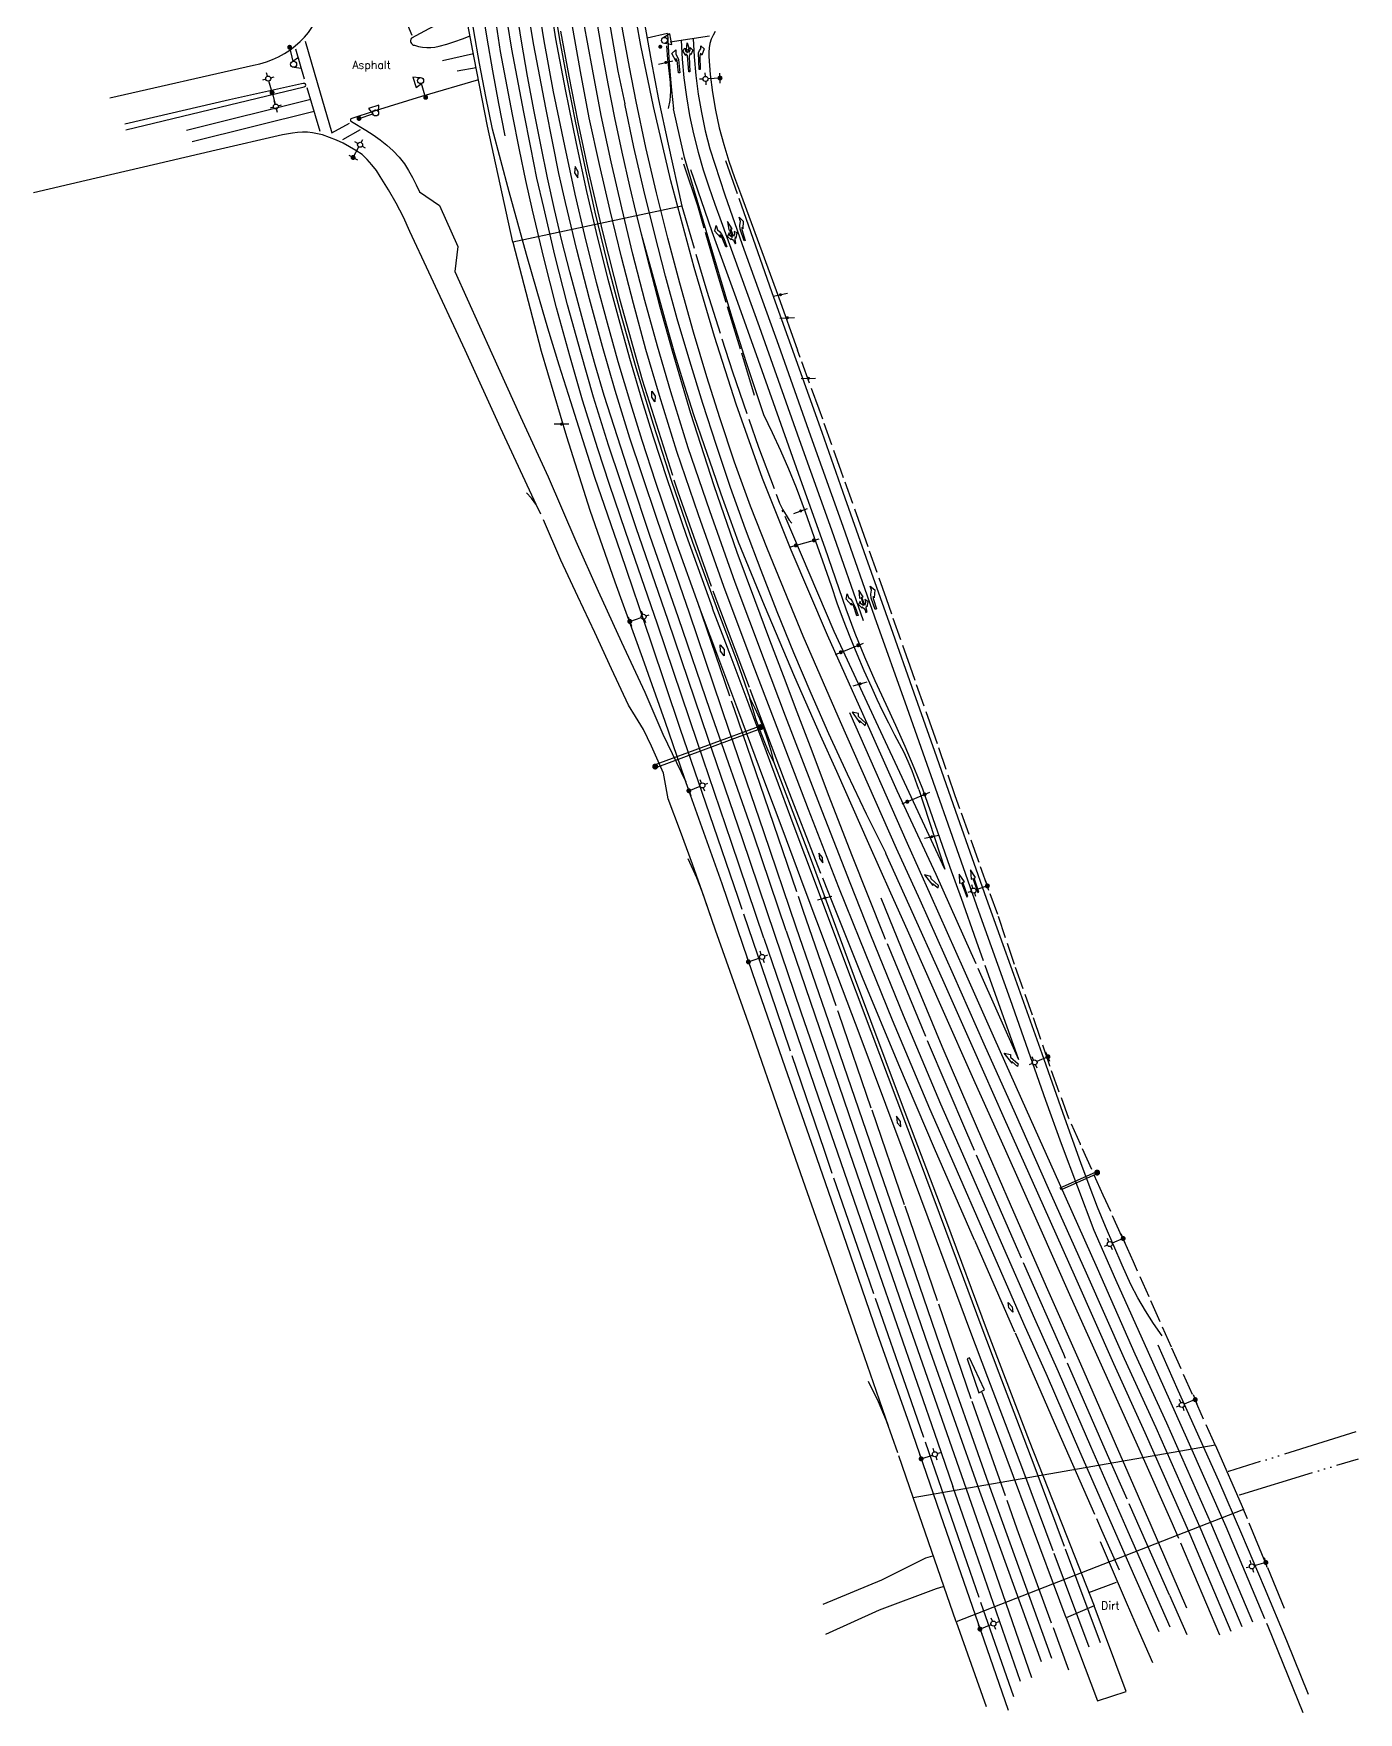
# Model space of a CAD drawing. Extents: x 6041699 to 6043693, y 2130904 to 2137891.
# Drawn here: x 6042369 to 6043693, y 2130904 to 2132582 of the extents above; entities that cross this region are included whole.
import ezdxf
from ezdxf.enums import TextEntityAlignment as Align

# ---------------------------------------------------------------- set-up
doc = ezdxf.new("R2010")
doc.units = 0
doc.header["$LTSCALE"] = 100
doc.header["$MEASUREMENT"] = 0
for name, pattern in [('D5', [1.05, 1, -0.05]), ('D6', [1.3, 1.25, -0.05]), ('GRAIL', [0.5, 0.44, -0.03, -0.03]), ('RET', [0.485, 0.44, -0.03, -0.015]), ('RETFENCE', [0.552, 0.22, -0.03, -0.03, 0.227, -0.03, -0.015]), ('WL', [1, 0.75, -0.0625, 0, -0.0625, 0, -0.0625, 0, -0.0625])]:
    doc.linetypes.add(name, pattern=pattern)
doc.layers.get('0').update_dxf_attribs({"color": 1, "linetype": 'CONTINUOUS'})
for name, color, linetype in [('100', 2, 'CONTINUOUS'), ('105', 2, 'D6'), ('150', 3, 'D5'), ('154', 3, 'CONTINUOUS'), ('160', 4, 'CONTINUOUS'), ('199', 2, 'CONTINUOUS'), ('205', 4, 'CONTINUOUS'), ('210', 4, 'RET'), ('212', 4, 'RETFENCE'), ('215', 4, 'GRAIL'), ('222', 6, 'CONTINUOUS'), ('240', 4, 'CONTINUOUS'), ('245', 4, 'CONTINUOUS'), ('260', 4, 'CONTINUOUS'), ('262', 4, 'CONTINUOUS'), ('264', 4, 'CONTINUOUS'), ('570', 2, 'CONTINUOUS'), ('574', 2, 'CONTINUOUS'), ('584', 2, 'CONTINUOUS'), ('586', 2, 'CONTINUOUS'), ('600', 5, 'WL')]:
    doc.layers.add(name, color=color, linetype=linetype)
doc.styles.get("Standard").update_dxf_attribs({"font": 'SIMPLEX.SHX'})

# ---------------------------------------------------------------- blocks, each defined once
blk = doc.blocks.new('ELT')
at = {"const_width": 0.025}
blk.add_lwpolyline([(-0.0125, 0, 1), (0.0125, 0, 1)], format="xyb", close=True, dxfattribs=at)
for points in [[(0, 0.05), (0, -0.05)], [(0, 0), (0.12, 0)], [(0.145, 0.025), (0.145, 0.06)], [(0.17, 0), (0.205, 0)], [(0.145, -0.025), (0.145, -0.06)]]:
    blk.add_lwpolyline(points)
blk.add_circle((0.145, 0), 0.025)
blk = doc.blocks.new('POLE')
at = {"const_width": 0.03}
blk.add_lwpolyline([(-0.015, 0, 1), (0.015, 0, 1)], format="xyb", close=True, dxfattribs=at)
blk = doc.blocks.new('SIGN2')
blk.add_lwpolyline([(-0.15, 0), (0.15, 0)])
at = {"const_width": 0.02}
for points in [[(-0.10375, 0, 1), (-0.08375, 0, 1)], [(0.08375, 0, 1), (0.10375, 0, 1)]]:
    blk.add_lwpolyline(points, format="xyb", close=True, dxfattribs=at)
blk = doc.blocks.new('SIGN1')
blk.add_line((-0.0758, 0), (0.0704, 0))
at = {"const_width": 0.015}
blk.add_lwpolyline([(-0.008175, 0, 1), (0.006825, 0, 1)], format="xyb", close=True, dxfattribs=at)
blk = doc.blocks.new('TSP')
for points in [[(0.064, 0.054), (0, 0.03)], [(0.064, -0.054), (0.064, 0.054)], [(0, -0.03), (0.064, -0.054)]]:
    blk.add_lwpolyline(points)
blk.add_circle((0, 0), 0.03)
blk = doc.blocks.new('TSIG')
at = {"const_width": 0.025}
blk.add_lwpolyline([(-0.012, 0, 1), (0.012, 0, 1)], format="xyb", close=True, dxfattribs=at)
for points in [[(0, 0), (0.145, 0)], [(0.121, 0.064), (0.145, 0)], [(0.229, 0.064), (0.121, 0.064)], [(0.205, 0), (0.229, 0.064)]]:
    blk.add_lwpolyline(points)
blk.add_circle((0.175, 0), 0.03)
blk = doc.blocks.new('ELTDBL')
for points in [[(-0.205, 0), (-0.17, 0)], [(-0.145, 0.025), (-0.145, 0.06)], [(0, 0), (-0.12, 0)], [(-0.12, 0), (-0.085, 0)], [(0, 0), (0.12, 0)], [(0.085, 0), (0.12, 0)], [(0.145, 0.025), (0.145, 0.06)], [(0.17, 0), (0.205, 0)], [(-0.145, -0.025), (-0.145, -0.06)], [(0.145, -0.025), (0.145, -0.06)]]:
    blk.add_lwpolyline(points)
at = {"const_width": 0.025}
blk.add_lwpolyline([(-0.0125, 0, 1), (0.0125, 0, 1)], format="xyb", close=True, dxfattribs=at)
for centre in [(-0.145, 0), (0.145, 0)]:
    blk.add_circle(centre, 0.025)
blk = doc.blocks.new('POST')
at = {"const_width": 0.02}
blk.add_lwpolyline([(-0.01, 0, 1), (0.01, 0, 1)], format="xyb", close=True, dxfattribs=at)

msp = doc.modelspace()

# ---------------------------------------------------------------- linework, layer by layer
at = {"layer": '100'}
for points, elevation in [([(6042635.2, 2132574.4), (6042639.5, 2132578.8), (6042643.4, 2132583.6), (6042646.9, 2132588.6), (6042650, 2132593.9), (6042652.7, 2132599.5), (6042655, 2132605.2), (6042656.7, 2132611.2), (6042658, 2132617.2)], 14.7), ([(6042801, 2132601.4), (6042791.5, 2132598.4), (6042782.2, 2132595.1), (6042773, 2132591.3), (6042764, 2132587.2), (6042755.2, 2132582.6), (6042746.5, 2132577.7)], 14.9), ([(6042774.1, 2132569.9), (6042782, 2132571.9), (6042789.8, 2132574.3), (6042797.5, 2132577.1), (6042805.1, 2132580.1)], 14.6), ([(6043002.5, 2132582.3), (6042982.1, 2132577.9)], 12.8), ([(6043002.5, 2132582.3), (6043003.5, 2132563.5), (6043004.8, 2132544.6), (6043006.5, 2132525.8), (6043008.6, 2132507.1)], 10.3), ([(6043050.2, 2132584.5), (6043048, 2132580.7), (6043046.3, 2132576.7), (6043044.9, 2132572.5), (6043044.1, 2132568.2), (6043043.8, 2132563.8), (6043043.9, 2132559.4)], 10.4), ([(6042588.5, 2132550.8), (6042595, 2132552.2), (6042601.4, 2132554), (6042607.6, 2132556.3), (6042613.6, 2132559.1), (6042619.4, 2132562.3), (6042625, 2132565.9), (6042630.2, 2132570), (6042635.2, 2132574.4)], 14.9), ([(6042746.5, 2132577.7), (6042745.9, 2132576.7), (6042745.6, 2132575.6), (6042745.6, 2132574.4), (6042745.9, 2132573.3), (6042746.5, 2132572.3), (6042747.4, 2132571.5), (6042748.4, 2132570.9), (6042749.6, 2132570.7)], 15), ([(6042749.6, 2132570.7), (6042753.5, 2132569.5), (6042757.6, 2132568.7), (6042761.8, 2132568.4), (6042765.9, 2132568.4), (6042770, 2132568.9), (6042774.1, 2132569.9)], 14.6), ([(6042445, 2132518), (6042588.5, 2132550.8)], 15.1), ([(6043043.9, 2132559.4), (6043045.3, 2132541.4), (6043047.5, 2132523.5), (6043050.4, 2132505.7), (6043054, 2132488)], 10.9), ([(6042460.9, 2132486.3), (6042639.3, 2132529.3), (6042640.5, 2132529.9), (6042640.8, 2132530.9), (6042640.5, 2132531.9), (6042639.7, 2132532.5), (6042638.3, 2132532.6), (6042636.4, 2132532.2), (6042564.6, 2132516.1), (6042459.8, 2132491.8)], 16), ([(6042813.6, 2132536.1), (6042756.4, 2132519.6), (6042710.1, 2132505.1), (6042685.9, 2132497.3), (6042685.6, 2132496.4), (6042685.7, 2132495.3), (6042686.4, 2132494.5), (6042701, 2132485.8)], 14.8), ([(6042627.5, 2132482.9), (6042617.7, 2132481), (6042551.3, 2132465.8), (6042488.6, 2132451.1), (6042421.1, 2132435.4), (6042368.7, 2132423)], 15.2), ([(6042657.6, 2132481), (6042652.7, 2132482.3), (6042647.7, 2132483.3), (6042642.7, 2132483.8), (6042637.6, 2132483.9), (6042632.5, 2132483.6), (6042627.5, 2132482.9)], 15), ([(6042697.1, 2132461.4), (6042691, 2132465.5), (6042684.6, 2132469.3), (6042678.1, 2132472.7), (6042671.4, 2132475.8), (6042664.6, 2132478.6), (6042657.6, 2132481)], 14.9), ([(6043054, 2132488), (6043058.7, 2132471.4), (6043063.8, 2132454.9), (6043069.4, 2132438.6), (6043075.5, 2132422.4)], 12), ([(6043075.5, 2132422.4), (6043113.4, 2132319.2), (6043132.5, 2132265.9)], 14.1)]:
    msp.add_lwpolyline(points, dxfattribs=dict(at, elevation=elevation))
at = {"layer": '105'}
for points, elevation in [([(6043019.5, 2132458.6), (6043012.3, 2132490.9), (6043008.6, 2132507.1)], 10.6), ([(6042701, 2132485.8), (6042708.3, 2132481.2), (6042715.3, 2132476.3), (6042721.9, 2132470.9), (6042728.2, 2132465.1), (6042734.1, 2132458.9), (6042739.6, 2132452.3)], 14.9), ([(6042715.3, 2132439.5), (6042711.4, 2132445.4), (6042707, 2132451.1), (6042702.3, 2132456.5), (6042697.1, 2132461.4)], 14.9), ([(6042739.6, 2132452.3), (6042743.7, 2132445.4), (6042747.6, 2132438.4), (6042751.2, 2132431.3), (6042754.6, 2132424.1)], 15), ([(6043098.9, 2132201.3), (6043081, 2132254.2), (6043066.8, 2132299.5), (6043041, 2132385.5), (6043019.5, 2132458.6)], 13.3), ([(6042745, 2132384.6), (6042738.5, 2132398.8), (6042731.3, 2132412.7), (6042723.6, 2132426.2), (6042715.3, 2132439.5)], 15.1), ([(6042754.6, 2132424.1), (6042774.6, 2132410.5), (6042792.8, 2132369.4), (6042789.9, 2132344.5), (6042826.7, 2132262.4), (6042855.4, 2132199.2), (6042883.2, 2132139.1), (6042910.9, 2132075), (6042933.3, 2132024.9), (6042956.4, 2131973.8), (6042979.9, 2131924), (6042997.8, 2131881.8), (6043020.8, 2131834.3)], 17.2), ([(6042873.5, 2132106.6), (6042835.6, 2132188.2), (6042800.3, 2132265.8), (6042764, 2132343.9), (6042745, 2132384.6)], 17.7), ([(6043131.4, 2132128.3), (6043123.8, 2132146.8), (6043115.9, 2132165.1), (6043107.6, 2132183.3), (6043098.9, 2132201.3)], 16.5), ([(6043166.4, 2132030.1), (6043157.9, 2132054.8), (6043149.2, 2132079.3), (6043140.4, 2132103.8), (6043131.4, 2132128.3)], 17.6), ([(6043253.8, 2131826.5), (6043279.7, 2131746.9), (6043241.9, 2131828.4), (6043211.1, 2131894.3), (6043169.2, 2131984.7), (6043117.3, 2132106)], 19.4), ([(6042963.5, 2131911), (6042946.5, 2131947.2), (6042929.7, 2131983.4), (6042912.8, 2132019.6), (6042896, 2132055.9)], 18.3), ([(6043206.8, 2131928.7), (6043199.2, 2131945.3), (6043192, 2131962), (6043185.1, 2131978.8), (6043178.6, 2131995.8), (6043172.3, 2132012.9), (6043166.4, 2132030.1)], 17.6), ([(6043229.7, 2131881), (6043223.7, 2131892.8), (6043217.8, 2131904.7), (6043212.2, 2131916.6), (6043206.8, 2131928.7)], 17.4), ([(6043253.8, 2131826.5), (6043250.6, 2131835.9), (6043247.2, 2131845.3), (6043243.3, 2131854.4), (6043239.1, 2131863.4), (6043234.6, 2131872.3), (6043229.7, 2131881)], 17.5), ([(6043003.1, 2131817.1), (6042998.5, 2131843)], 16.6), ([(6043050.4, 2131686), (6043039.2, 2131719), (6043027.6, 2131751.9), (6043015.6, 2131784.5), (6043003.1, 2131817.1)], 15.7), ([(6043223.4, 2131190), (6043193.5, 2131276.6), (6043166.2, 2131356.1), (6043138.3, 2131435.5), (6043117.6, 2131494.8), (6043085.2, 2131588.3), (6043050.4, 2131686)], 14.4), ([(6043423.8, 2131023.5), (6043451.6, 2131034.1)], 19.1), ([(6043291.2, 2130994.2), (6043321.2, 2130909.8)], 13)]:
    msp.add_lwpolyline(points, dxfattribs=dict(at, elevation=elevation))
at = {"layer": '150'}
for points, elevation in [([(6043036.4, 2132003.3), (6043010.2, 2132076.6), (6042990.7, 2132133.5), (6042977.1, 2132175.4), (6042965.7, 2132212.2), (6042953.3, 2132254.2), (6042942.5, 2132292.8), (6042931.5, 2132333.5), (6042919.7, 2132380.6), (6042910.1, 2132421.8), (6042899.7, 2132470.1), (6042888.6, 2132524.3), (6042879.1, 2132575.1), (6042871.2, 2132625.7), (6042864.9, 2132667.8), (6042859.2, 2132710.6), (6042852.3, 2132764.5), (6042843.1, 2132837), (6042832.7, 2132919.1), (6042828.5, 2132950.7)], 27.5), ([(6043047.7, 2132007.4), (6043021.5, 2132080.6), (6043002.1, 2132137.3), (6042988.5, 2132179), (6042977.2, 2132215.6), (6042964.9, 2132257.6), (6042954.1, 2132296), (6042943.1, 2132336.5), (6042931.4, 2132383.4), (6042921.8, 2132424.4), (6042911.4, 2132472.5), (6042900.4, 2132526.6), (6042891, 2132577.2), (6042883, 2132627.5), (6042876.7, 2132669.5), (6042871.1, 2132712.2), (6042864.2, 2132766), (6042855, 2132838.5), (6042844.6, 2132920.6), (6042840.4, 2132952.2)], 27.5), ([(6042937, 2132566.5), (6042931.6, 2132597.8), (6042926.4, 2132629.2), (6042921.5, 2132660.6), (6042916.9, 2132692.1)], 31.2), ([(6043353.9, 2131556.4), (6043306.2, 2131663.2), (6043271.2, 2131741.7), (6043232.2, 2131825.3), (6043197.7, 2131902.2), (6043162.6, 2131980.9), (6043126, 2132065.9), (6043097.6, 2132137.4), (6043071.3, 2132212), (6043049.6, 2132279.5), (6043029.3, 2132348.6), (6043006, 2132435), (6042988.6, 2132509.6), (6042975.9, 2132570.6), (6042966, 2132624.9)], 22.8), ([(6042895.6, 2132584.7), (6042903.8, 2132539.7), (6042912.9, 2132493.9), (6042923.4, 2132443.9), (6042937.4, 2132384), (6042954.6, 2132317), (6042977.1, 2132236.3), (6043012.7, 2132124.2), (6043048.9, 2132022.4), (6043084.8, 2131926.8), (6043119.3, 2131836.1), (6043163, 2131723.8), (6043197.1, 2131638.9), (6043233.5, 2131551.5), (6043269.1, 2131468), (6043309.4, 2131375.9), (6043350, 2131283.4), (6043389.2, 2131193.7), (6043436.5, 2131086), (6043454.2, 2131046.4)], 24.2), ([(6042964.9, 2132429.9), (6042957.2, 2132463.9), (6042950, 2132498), (6042943.3, 2132532.2), (6042937, 2132566.5)], 30.7), ([(6043181.3, 2132006.9), (6043160.1, 2132067.7), (6043135.6, 2132136.8), (6043114.3, 2132197.1), (6043093.5, 2132255.6), (6043071, 2132318.3), (6043047.3, 2132384.3), (6043025.9, 2132446)], 14.6), ([(6043107.3, 2132323.1), (6043060.9, 2132455.3)], 13.3), ([(6043504.5, 2131020.9), (6043442.6, 2131161.4), (6043398.7, 2131261.8), (6043351.3, 2131369.2), (6043301.8, 2131483.4), (6043260.7, 2131579.7), (6043219.5, 2131679.2), (6043186.7, 2131761.3), (6043164.1, 2131819.7), (6043145.4, 2131869.2), (6043132.2, 2131903.9), (6043118.5, 2131940.1), (6043104.8, 2131975.8), (6043089.7, 2132016.2), (6043072.2, 2132063.6), (6043049.2, 2132130.2), (6043026, 2132202.4), (6043007.4, 2132264.7), (6042995.3, 2132308.7), (6042984.8, 2132348.7), (6042971.3, 2132403.1), (6042964.9, 2132429.9)], 23), ([(6043001.5, 2132291.5), (6042984.9, 2132351.8), (6042976.5, 2132381.9)], 28.9), ([(6042905.7, 2132214.1), (6042894.2, 2132250.8), (6042883, 2132287.7), (6042872.1, 2132324.6), (6042861.6, 2132361.6)], 32.7), ([(6043292.9, 2131799), (6043269.9, 2131864.6), (6043249.3, 2131922.8), (6043226.1, 2131988.2), (6043201.3, 2132058.4), (6043178.2, 2132123.6), (6043157, 2132183.4), (6043131.2, 2132256.3), (6043107.3, 2132323.1)], 16.2), ([(6043039.4, 2132170.3), (6043029.1, 2132200.3), (6043019.4, 2132230.5), (6043010.2, 2132260.9), (6043001.5, 2132291.5)], 26.7), ([(6042955.7, 2132063.1), (6042942.7, 2132100.7), (6042930, 2132138.4), (6042917.7, 2132176.2), (6042905.7, 2132214.1)], 28.4), ([(6043073.6, 2132073.7), (6043064.8, 2132097.7), (6043056.2, 2132121.9), (6043047.7, 2132146.1), (6043039.4, 2132170.3)], 23.9), ([(6043348.7, 2130919.3), (6043293.1, 2131079.4), (6043243.4, 2131223.1), (6043201.5, 2131343.5), (6043159.4, 2131465.6), (6043111, 2131607.1), (6043073, 2131718.7), (6043044.9, 2131801.2), (6043015.3, 2131887.6), (6042986.1, 2131973.8), (6042955.7, 2132063.1)], 19.7), ([(6043155.6, 2131880.5), (6043129.7, 2131939), (6043099.5, 2132010.4), (6043073.6, 2132073.7)], 20.7), ([(6043032.3, 2132014.7), (6043069.1, 2131906.8), (6043099, 2131819.3), (6043138.2, 2131705), (6043173.4, 2131602.8), (6043206.7, 2131506.1), (6043239.7, 2131410.3), (6043273.4, 2131312.2), (6043306.7, 2131214.9), (6043351.9, 2131087.3), (6043403.5, 2130946.3)], 18.9), ([(6043424.2, 2130969.1), (6043388.2, 2131065.3), (6043358.9, 2131143.9), (6043340.6, 2131192.3), (6043322.8, 2131238.6), (6043304.9, 2131286.4), (6043287.6, 2131333), (6043263.2, 2131398.3), (6043242.1, 2131454.7), (6043220.8, 2131511.5), (6043195, 2131580.3), (6043164.6, 2131661.1), (6043139.3, 2131728.7), (6043118.1, 2131785.3), (6043098.8, 2131836.6), (6043072.7, 2131906.7), (6043052.8, 2131959.8), (6043036.4, 2132003.3)], 19.1), ([(6043435.5, 2130973.3), (6043399.5, 2131069.5), (6043370.2, 2131148.2), (6043351.8, 2131196.6), (6043334, 2131242.8), (6043316.2, 2131290.6), (6043298.8, 2131337.2), (6043274.5, 2131402.5), (6043253.4, 2131458.9), (6043232, 2131515.7), (6043206.2, 2131584.6), (6043175.9, 2131665.3), (6043150.5, 2131732.9), (6043129.3, 2131789.5), (6043110, 2131840.8), (6043084, 2131910.9), (6043064.1, 2131964.1), (6043047.6, 2132007.6)], 19.1), ([(6043221.1, 2131911.7), (6043210.2, 2131935.1), (6043199.9, 2131958.8), (6043190.3, 2131982.7), (6043181.3, 2132006.9)], 17.6), ([(6043257.7, 2131826.8), (6043249.1, 2131848.3), (6043240.1, 2131869.5), (6043230.8, 2131890.7), (6043221.1, 2131911.7)], 17.3), ([(6043203.8, 2131772.3), (6043171.7, 2131844.4), (6043155.6, 2131880.5)], 18.6), ([(6043285.2, 2131748.5), (6043257.7, 2131826.8)], 16.7), ([(6043399.7, 2131497.8), (6043377, 2131562.2), (6043348.9, 2131641.5), (6043321.6, 2131717.7), (6043292.9, 2131799)], 15.5), ([(6043554.7, 2130981), (6043507.5, 2131092.2), (6043477.1, 2131160.7), (6043439.5, 2131244.4), (6043406.2, 2131318.4), (6043373.5, 2131391.9), (6043339.4, 2131468.1), (6043310.2, 2131533.3), (6043275.8, 2131610.5), (6043242.6, 2131685.9), (6043225.7, 2131723), (6043203.8, 2131772.3)], 16.7), ([(6043353.9, 2131556.4), (6043311.4, 2131675), (6043296.5, 2131717.7), (6043285.2, 2131748.5)], 16), ([(6043365, 2131559.6), (6043380.4, 2131516), (6043396.2, 2131472.5), (6043412.3, 2131429.2), (6043428.8, 2131386)], 16.4), ([(6043432.5, 2131409), (6043424, 2131431.1), (6043415.8, 2131453.2), (6043407.7, 2131475.5), (6043399.7, 2131497.8)], 16.4), ([(6043465.8, 2131331.6), (6043457.2, 2131350.8), (6043448.9, 2131370.2), (6043440.6, 2131389.5), (6043432.5, 2131409)], 17.2), ([(6043428.8, 2131386), (6043450.5, 2131336.6), (6043483.1, 2131264.1), (6043521.3, 2131178.3), (6043560.6, 2131089.7), (6043602.6, 2130990), (6043637.6, 2130903.7)], 17), ([(6043497.2, 2131280.2), (6043488.5, 2131292.5), (6043480.3, 2131305.2), (6043472.8, 2131318.2), (6043465.8, 2131331.6)], 17.6), ([(6043553.6, 2131135.2), (6043513.2, 2131225.6), (6043493, 2131270.9)], 17.3), ([(6043643.5, 2130921.5), (6043621.6, 2130975.2), (6043599.4, 2131028.7), (6043576.7, 2131082), (6043553.6, 2131135.2)], 17.3), ([(6043494, 2130984.3), (6043464.8, 2131050.8)], 19.8), ([(6043504.5, 2131020.9), (6043521.8, 2130981.6)], 20.7)]:
    msp.add_lwpolyline(points, dxfattribs=dict(at, elevation=elevation))
at = {"layer": '154'}
for points, elevation in [([(6042895.7, 2132943), (6042913.6, 2132801.3), (6042926, 2132712.2), (6042944.2, 2132594.8), (6042952.9, 2132544.9), (6042959.7, 2132512)], 28.6), ([(6042835.5, 2132564.5), (6042828.4, 2132611), (6042821.2, 2132659.5), (6042815.1, 2132705.6), (6042807.1, 2132768.3), (6042799, 2132832.3)], 31.8), ([(6042869, 2132570.8), (6042861.5, 2132614), (6042854.7, 2132657.4), (6042848.7, 2132700.8), (6042843.4, 2132744.3)], 33), ([(6042846.8, 2132566.7), (6042834, 2132647)], 34.2), ([(6042971.2, 2132514.5), (6042964.4, 2132548.8), (6042958.1, 2132583.2), (6042952.3, 2132617.7), (6042946.9, 2132652.3)], 30.3), ([(6042827.6, 2132486.8), (6042820.8, 2132519.5), (6042814.6, 2132552.3), (6042808.9, 2132585.2), (6042803.8, 2132618.1)], 35.1), ([(6042735.4, 2132607.8), (6042746.8, 2132580.9)], 14.6), ([(6042840.3, 2132480), (6042834, 2132512.5), (6042828, 2132545.1), (6042822.2, 2132577.7), (6042816.8, 2132610.4)], 34.6), ([(6042876.2, 2132469.6), (6042869.1, 2132504.6), (6042862.5, 2132539.7), (6042856.4, 2132574.9), (6042850.7, 2132610.2)], 33.9), ([(6043464.8, 2131050.8), (6043452.2, 2131079.5), (6043414.8, 2131164.8), (6043382.3, 2131239.5), (6043358.8, 2131292.4), (6043323, 2131373.8), (6043286.8, 2131457.1), (6043264.9, 2131507.3), (6043227.6, 2131596), (6043194.7, 2131676.5), (6043173.9, 2131728.7), (6043143.6, 2131806.5), (6043109.4, 2131895.7), (6043088.3, 2131951.2), (6043058.9, 2132029.5), (6043033.4, 2132101.3), (6043011.9, 2132164.5), (6042994.5, 2132220.6), (6042981, 2132266.6), (6042968.4, 2132312.5), (6042956.4, 2132358.8), (6042945.1, 2132405.4), (6042934.5, 2132451.4), (6042924.3, 2132498.1), (6042915.6, 2132544.6), (6042907.2, 2132591.4)], 24.2), ([(6043505, 2130989.1), (6043463.2, 2131084.4), (6043425.8, 2131169.6), (6043393.3, 2131244.3), (6043369.8, 2131297.2), (6043334, 2131378.6), (6043297.8, 2131461.9), (6043275.9, 2131512), (6043238.6, 2131600.6), (6043205.9, 2131681), (6043185.1, 2131733.1), (6043154.8, 2131810.8), (6043120.6, 2131899.9), (6043099.5, 2131955.5), (6043070.1, 2132033.6), (6043044.7, 2132105.3), (6043023.3, 2132168.2), (6043006, 2132224.1), (6042992.6, 2132269.9), (6042980, 2132315.6), (6042968, 2132361.7), (6042956.8, 2132408.1), (6042946.2, 2132454), (6042936.1, 2132500.5), (6042927.4, 2132546.7), (6042919, 2132593.4)], 24.2), ([(6043005.3, 2132574.1), (6043044.6, 2132580)], 10.2), ([(6042639.6, 2132536.7), (6042630.8, 2132566.7)], 15.1), ([(6042640.1, 2132574.7), (6042652.1, 2132533.6), (6042667, 2132483.2), (6042684.5, 2132492.8)], 15.2), ([(6043066.5, 2131773.4), (6043032.4, 2131873.7), (6042992.4, 2131991.9), (6042960.5, 2132084.6), (6042944.6, 2132131.4), (6042932.7, 2132167.3), (6042917.6, 2132215.7), (6042904.9, 2132260.2), (6042891.5, 2132308.3), (6042878.7, 2132358), (6042867.5, 2132405.8), (6042860.7, 2132435.4), (6042854.5, 2132466.1), (6042847.4, 2132501.6), (6042835.5, 2132564.5)], 25.7), ([(6043077.4, 2131777.1), (6043043.3, 2131877.4), (6043003.3, 2131995.6), (6042971.3, 2132088.3), (6042955.5, 2132135.1), (6042943.6, 2132170.8), (6042928.6, 2132219), (6042916, 2132263.4), (6042902.6, 2132311.3), (6042889.8, 2132360.7), (6042878.7, 2132408.4), (6042872, 2132437.8), (6042865.7, 2132468.4), (6042858.7, 2132503.8), (6042846.8, 2132566.7)], 25.7), ([(6043098.7, 2131784.3), (6043064.6, 2131884.7), (6043024.6, 2132002.9), (6042992.6, 2132095.5), (6042976.8, 2132142.2), (6042965, 2132177.7), (6042950.2, 2132225.4), (6042937.6, 2132269.5), (6042924.4, 2132317.1), (6042911.7, 2132366.1), (6042900.6, 2132413.5), (6042894, 2132442.6), (6042887.8, 2132472.8), (6042880.8, 2132508.1), (6042869, 2132570.8)], 25.7), ([(6043016.1, 2132575.7), (6043017.2, 2132556.8), (6043019, 2132538), (6043021.5, 2132519.3), (6043024.6, 2132500.6), (6043028.5, 2132482.1), (6043033, 2132463.7)], 10.6), ([(6043028.3, 2132577.6), (6043029.3, 2132559), (6043030.9, 2132540.4), (6043033.3, 2132521.9), (6043036.4, 2132503.5), (6043040.2, 2132485.2), (6043044.7, 2132467.1)], 10.9), ([(6042777.7, 2132555.4), (6042808.5, 2132562.3)], 13.7), ([(6042792.1, 2132545.2), (6042811.2, 2132548.5)], 13.1), ([(6042645.8, 2132516.4), (6042521.6, 2132485.4)], 15.8), ([(6042655.2, 2132484.6), (6042642.3, 2132528)], 15.3), ([(6043231.6, 2131767.6), (6043175.5, 2131894.3), (6043138, 2131980), (6043102.4, 2132066.8), (6043085.5, 2132110), (6043069.6, 2132153.9), (6043054.7, 2132198.3), (6043041.9, 2132239.1), (6043028.5, 2132283.7), (6043015, 2132332.7), (6043002.8, 2132377.7), (6042991.5, 2132423.1), (6042980.8, 2132468.6), (6042971.2, 2132514.5)], 24), ([(6042527.1, 2132474.5), (6042649.2, 2132504.8)], 15.5), ([(6043221, 2131762.4), (6043201.4, 2131802), (6043182.4, 2131841.9), (6043163.9, 2131882.1), (6043146, 2131922.6), (6043128.7, 2131963.3), (6043112.1, 2132004.3), (6043096, 2132045.5), (6043080.5, 2132086.9), (6043065.6, 2132128.6), (6043051.4, 2132170.5), (6043037.8, 2132212.5), (6043024.7, 2132254.8), (6043012.3, 2132297.3), (6043000.5, 2132339.9), (6042989.4, 2132382.7), (6042978.9, 2132425.7), (6042969, 2132468.8), (6042959.7, 2132512)], 24), ([(6042695.2, 2132486.2), (6042677.4, 2132476.2)], 15.1), ([(6042861.6, 2132361.6), (6042852.7, 2132392.8), (6042844.1, 2132424.1), (6042835.7, 2132455.4), (6042827.6, 2132486.8)], 34.8), ([(6042905, 2132344), (6042897, 2132375.2), (6042889.5, 2132406.6), (6042882.6, 2132438), (6042876.2, 2132469.6)], 33.2), ([(6043033, 2132463.7), (6043038.3, 2132446.3), (6043043.9, 2132429), (6043049.9, 2132411.7), (6043056.1, 2132394.6)], 11.7), ([(6043044.7, 2132467.1), (6043059.8, 2132421.3), (6043077.2, 2132371.6), (6043113.6, 2132270.8), (6043145.6, 2132180.2), (6043177.8, 2132089.7), (6043209.6, 2131999.3), (6043241.8, 2131908.5), (6043265.9, 2131840.7), (6043289.4, 2131773.3), (6043313.6, 2131705), (6043345, 2131616.6), (6043365, 2131559.6)], 14.8), ([(6043056.1, 2132394.6), (6043094.2, 2132289.6), (6043134.1, 2132176.4), (6043166.5, 2132086.1), (6043198.1, 2131995.4)], 15.2), ([(6042939.1, 2132220.4), (6042930.3, 2132251.2), (6042921.6, 2132282.1), (6042913.2, 2132313.1), (6042905, 2132344)], 31.2), ([(6043088.7, 2131781), (6043045.3, 2131905.6), (6043013.5, 2131998.3), (6042984.9, 2132080.5), (6042965.7, 2132137.9), (6042939.1, 2132220.4)], 23.4), ([(6043242.4, 2131772.5), (6043184.7, 2131903.2)], 17.9), ([(6043109.8, 2131681.5), (6043077.4, 2131777.1)], 16.3), ([(6043121.2, 2131685.4), (6043088.7, 2131781)], 16.3), ([(6043131.1, 2131688.8), (6043098.7, 2131784.3)], 16.3), ([(6043098.9, 2131677.8), (6043066.5, 2131773.4)], 16.3), ([(6043566.1, 2130984.8), (6043525.2, 2131081.5), (6043480.2, 2131183.4), (6043448.7, 2131252.4), (6043410.8, 2131338.1), (6043372.8, 2131422.9), (6043339.6, 2131497.4), (6043308.4, 2131567.2), (6043277.7, 2131636.3), (6043244.3, 2131711), (6043220.9, 2131762.7)], 16.8), ([(6043577, 2130989.4), (6043536, 2131086.2), (6043491, 2131188.2), (6043459.5, 2131257.3), (6043421.5, 2131342.9), (6043383.6, 2131427.7), (6043350.4, 2131502.2), (6043319.2, 2131572), (6043288.5, 2131641.1), (6043255, 2131715.8), (6043231.6, 2131767.6)], 16.8), ([(6043587.9, 2130994), (6043546.9, 2131090.9), (6043501.7, 2131193), (6043470.2, 2131262.1), (6043432.3, 2131347.7), (6043394.4, 2131432.5), (6043361.2, 2131507), (6043329.9, 2131576.8), (6043299.2, 2131645.9), (6043265.8, 2131720.7), (6043242.4, 2131772.5)], 16.8), ([(6043098.9, 2131677.8), (6043153.1, 2131519.1), (6043211.5, 2131350.4), (6043272.3, 2131174.3), (6043287.8, 2131129.6)], 15), ([(6043299.1, 2131133.6), (6043238, 2131308.3), (6043184.8, 2131463.2), (6043136.1, 2131604), (6043109.8, 2131681.5)], 15.1), ([(6043121.2, 2131685.4), (6043212.2, 2131418.6), (6043263.3, 2131270.2), (6043314.5, 2131125), (6043376.1, 2130954.8)], 15.3), ([(6043386.8, 2130957.5), (6043323.6, 2131133.1), (6043275, 2131270.2), (6043242.6, 2131365.5), (6043208.7, 2131463.1), (6043163.8, 2131594.1), (6043131.1, 2131688.8)], 15.6), ([(6043355.6, 2130934.5), (6043310.3, 2131064.6), (6043287.8, 2131129.6)], 14.2), ([(6043366.9, 2130938.4), (6043321.7, 2131068.5), (6043299.1, 2131133.6)], 14.2)]:
    msp.add_lwpolyline(points, dxfattribs=dict(at, elevation=elevation))
for points, elevation in [([(6043007, 2132562.3), (6043010.9, 2132566), (6043010.9, 2132562), (6043013.6, 2132556.5), (6043014.7, 2132543.3), (6043013.5, 2132543.3), (6043012.2, 2132555.6), (6043011, 2132557.4), (6043011.1, 2132554.5)], 10), ([(6043018, 2132565), (6043020.3, 2132567.7), (6043020.6, 2132565.2), (6043022.5, 2132563.5), (6043022.3, 2132566.2), (6043021.4, 2132566.3), (6043022.3, 2132573.2), (6043024.3, 2132567), (6043023.2, 2132566.7), (6043023.8, 2132563.4), (6043025.2, 2132565.7), (6043025.2, 2132568.3), (6043027.7, 2132565.7), (6043025.8, 2132561.1), (6043025.2, 2132562.4), (6043024.1, 2132559.5), (6043024.9, 2132544.2), (6043024, 2132544.2), (6043022.6, 2132560.3), (6043021, 2132562.2), (6043020.9, 2132560.3)], 10.1), ([(6043039.3, 2132567.2), (6043036.9, 2132560.7), (6043035.6, 2132562.8), (6043034.8, 2132559.7), (6043035.2, 2132546.5), (6043034.2, 2132546.5), (6043033.4, 2132563.2), (6043034.6, 2132565.3), (6043035.8, 2132567.2), (6043035.7, 2132570.2)], 10.1), ([(6042910.2, 2132449.5), (6042909.5, 2132443.2), (6042912.8, 2132438), (6042913.3, 2132444.1)], 32.6), ([(6043078.3, 2132394.8), (6043077.9, 2132387), (6043077, 2132388.9), (6043076.9, 2132386.4), (6043080.3, 2132375.5), (6043079.3, 2132375.1), (6043075.2, 2132386.9), (6043074.8, 2132390.6), (6043075, 2132392.7), (6043075.4, 2132394.6), (6043074, 2132398.7)], 12.8), ([(6043049.9, 2132384.9), (6043051.2, 2132390.5), (6043052.5, 2132386.2), (6043054.4, 2132384.4), (6043056.4, 2132381.8), (6043058.9, 2132377.4), (6043061.7, 2132369.2), (6043060.9, 2132369), (6043057.3, 2132378.3), (6043056.1, 2132380.2), (6043054.9, 2132381), (6043055.4, 2132378.5)], 12.6), ([(6043062.5, 2132394.4), (6043063.8, 2132386), (6043064.6, 2132386.3), (6043067.3, 2132378.6), (6043064.9, 2132380.5), (6043064, 2132383.2), (6043062.6, 2132379.5), (6043066.2, 2132376.2), (6043066, 2132377.6), (6043068.4, 2132375.7), (6043070, 2132372.2), (6043070.9, 2132372.8), (6043070, 2132376.5), (6043070.6, 2132379.2), (6043071.2, 2132377.7), (6043072, 2132383), (6043069.1, 2132384.5), (6043069.5, 2132381.8), (6043068.5, 2132379.4), (6043065.7, 2132387.1), (6043067, 2132387.1)], 12.8), ([(6042990, 2132214.2), (6042986.8, 2132219), (6042986.9, 2132224.9), (6042990.2, 2132220)], 27.9), ([(6043209.7, 2132026.2), (6043209.3, 2132018.3), (6043208.1, 2132019.6), (6043208, 2132017.6), (6043211.4, 2132007.2), (6043210.2, 2132006.6), (6043206.3, 2132017.7), (6043205.9, 2132022), (6043206.5, 2132025.7), (6043205.1, 2132029.8)], 17.7), ([(6043181, 2132016.9), (6043182.3, 2132022.3), (6043183.5, 2132018.4), (6043185.7, 2132016.8), (6043187.6, 2132014.1), (6043190.2, 2132009), (6043193.1, 2132000.5), (6043191.9, 2132000.1), (6043188.4, 2132010.5), (6043187.3, 2132012), (6043186, 2132012.9), (6043186.4, 2132010.8)], 17.9), ([(6043193.9, 2132025.8), (6043194.6, 2132017.8), (6043196, 2132018.1), (6043198.5, 2132010.6), (6043195.8, 2132012.2), (6043195, 2132014.7), (6043193.5, 2132011.4), (6043197.2, 2132007.9), (6043197.1, 2132009.1), (6043199.9, 2132006.7), (6043200.9, 2132003.6), (6043202, 2132004.1), (6043201.1, 2132007.7), (6043201.6, 2132010.3), (6043202.2, 2132009.1), (6043203.3, 2132014.3), (6043199.8, 2132016.5), (6043200.6, 2132013.8), (6043199.9, 2132010.9), (6043196.8, 2132018.8), (6043198.1, 2132019.1)], 17.8), ([(6043059.2, 2131960.3), (6043055.5, 2131964.8), (6043055.1, 2131971.2), (6043059.1, 2131966.5)], 20.7), ([(6043200.3, 2131890.3), (6043200.9, 2131892.8), (6043193.5, 2131899.6), (6043193.4, 2131902.5), (6043187.2, 2131904), (6043194.9, 2131893.3), (6043194.5, 2131895.6)], 17.8), ([(6043157.8, 2131753.1), (6043157.6, 2131758.5), (6043153.8, 2131763), (6043154.4, 2131757.4)], 19.2), ([(6043259.5, 2131741.3), (6043267.9, 2131730.4), (6043267.6, 2131732.6), (6043273.2, 2131728.3), (6043273.5, 2131730.5), (6043266, 2131737.1), (6043265.9, 2131739.7)], 17), ([(6043294.2, 2131741.8), (6043294.6, 2131732.8), (6043296.5, 2131733.1), (6043301.8, 2131719.4), (6043302.8, 2131719.7), (6043297.9, 2131733.9), (6043299.5, 2131734.3)], 15.9), ([(6043305.3, 2131746.2), (6043306.2, 2131736.9), (6043307.8, 2131737.4), (6043312.7, 2131723.5), (6043313.8, 2131723.9), (6043309.1, 2131737.9), (6043310.6, 2131738.6)], 15.7), ([(6043339.2, 2131562.8), (6043345.4, 2131561.5), (6043345.5, 2131558.8), (6043353.1, 2131552.1), (6043352.6, 2131549.5), (6043346.8, 2131554.7), (6043347, 2131552.9)], 16.1), ([(6043235.7, 2131489.1), (6043235.5, 2131494.7), (6043231.6, 2131499.8), (6043232.1, 2131493.3)], 16.8), ([(6043347.7, 2131303.8), (6043343.8, 2131308.2), (6043343.1, 2131313.6), (6043347.1, 2131309.3)], 16.5)]:
    msp.add_lwpolyline(points, close=True, dxfattribs=dict(at, elevation=elevation))
at = {"layer": '160'}
for points, elevation in [([(6042949.4, 2132799.2), (6042977.1, 2132605.5), (6042986.2, 2132555.1), (6042993.6, 2132516.4), (6043003.2, 2132471.8), (6043016.7, 2132409.9), (6042847.9, 2132373.7), (6042822.6, 2132489.7), (6042809.3, 2132558.1), (6042795.4, 2132630.4), (6042771.9, 2132751)], 33.9), ([(6043248.2, 2131118.6), (6043550, 2131171.3), (6043578.4, 2131106.6), (6043291.2, 2130994.2)], 15.5), ([(6043401, 2130998.4), (6043432.3, 2130915.4), (6043461, 2130924.6), (6043429, 2131010.2)], 20.5)]:
    msp.add_lwpolyline(points, close=True, dxfattribs=dict(at, elevation=elevation))
at = {"layer": '205'}
for points, elevation in [([(6042839, 2132987.9), (6042860, 2132822.1), (6042873.2, 2132720.2), (6042880.9, 2132663.7), (6042888.1, 2132615.5), (6042894.6, 2132576.4), (6042901.8, 2132537.2), (6042910.1, 2132494.9), (6042920.4, 2132446.1), (6042930, 2132403.7), (6042942, 2132354.6), (6042956.3, 2132300.3), (6042970.8, 2132248.4), (6042988.2, 2132191.8), (6043006.4, 2132135), (6043027.4, 2132074), (6043053.6, 2132003.3), (6043072.2, 2131954.1), (6043084.9, 2131918)], 29.3), ([(6042847.9, 2132373.7), (6042876.3, 2132264.8), (6042901.5, 2132179.5), (6042924.7, 2132105.8), (6042950, 2132034.3), (6042977.6, 2131957.8), (6043000, 2131894.9), (6043023.6, 2131825.9), (6043056.8, 2131732.6), (6043087.4, 2131642.5), (6043119.7, 2131549.2), (6043148.7, 2131466.4), (6043177.7, 2131382.6), (6043212.3, 2131282.7), (6043244, 2131192.2), (6043278.6, 2131092.7), (6043318.8, 2130976.3), (6043343.2, 2130905.9)], 25.3), ([(6043108.4, 2131854.4), (6043103.6, 2131864.6), (6043099.2, 2131875.1), (6043095.1, 2131885.6), (6043091.3, 2131896.3), (6043087.9, 2131907.1), (6043084.9, 2131918)], 23), ([(6043084.9, 2131918), (6043089.9, 2131907.9), (6043094.6, 2131897.5), (6043098.7, 2131887), (6043102.4, 2131876.3), (6043105.7, 2131865.4), (6043108.4, 2131854.4)], 23.4), ([(6043108.4, 2131854.4), (6043147, 2131753.3), (6043189.3, 2131639.2), (6043237.2, 2131510.8), (6043280.3, 2131397), (6043322.1, 2131285.1), (6043364, 2131175.3), (6043401.4, 2131080.8), (6043429, 2131010.2)], 21.1), ([(6043521.6, 2131007.9), (6043486.2, 2131090.8), (6043450.5, 2131172.4), (6043415.8, 2131252.1), (6043381.4, 2131329.4), (6043345.5, 2131411.5), (6043312.3, 2131487.7), (6043277, 2131569.6), (6043240.9, 2131657.1), (6043216.1, 2131718)], 18.5), ([(6043401, 2130998.4), (6043362.2, 2131102.9), (6043334.9, 2131176.2), (6043317.2, 2131223.7)], 18.4), ([(6043435.2, 2131074.5), (6043448.1, 2131044.3), (6043461.1, 2131014.1), (6043474.2, 2130983.9), (6043487.5, 2130953.8)], 22)]:
    msp.add_lwpolyline(points, dxfattribs=dict(at, elevation=elevation))
at = {"layer": '210'}
for points, elevation in [([(6043089.5, 2132220.6), (6043052.8, 2132341.1), (6043032.8, 2132410.1), (6043016.7, 2132458)], 17.6), ([(6043619.5, 2131007.7), (6043578.4, 2131106.6)], 17.4)]:
    msp.add_lwpolyline(points, dxfattribs=dict(at, elevation=elevation))
at = {"layer": '212', "elevation": 17}
msp.add_lwpolyline([(6043550, 2131171.3), (6043506.4, 2131268.8), (6043468.4, 2131354.2), (6043438.2, 2131421), (6043415.4, 2131471.8), (6043403.8, 2131497.7), (6043384.8, 2131550.2), (6043367.6, 2131600.9), (6043349.5, 2131651.6), (6043332.7, 2131701.5), (6043313.5, 2131755.1), (6043290.2, 2131820.1), (6043268.5, 2131883.5), (6043245, 2131949.8), (6043221.4, 2132017.1), (6043197.2, 2132086.1), (6043176.2, 2132144.9), (6043154.2, 2132206.7), (6043132.5, 2132265.9)], dxfattribs=at)
at = {"layer": '215'}
for points, elevation in [([(6043003.5, 2132507.6), (6043005.2, 2132515.5), (6043005.8, 2132524.9), (6043005.5, 2132533.5), (6043004.6, 2132542.4), (6043003, 2132556.8), (6043001.9, 2132570.2)], 11.9), ([(6043016.7, 2132409.9), (6043041.8, 2132324.8), (6043067.4, 2132244.2), (6043093.6, 2132168.7), (6043114.6, 2132112.9), (6043117.9, 2132106.1), (6043121, 2132101), (6043124, 2132095.9), (6043126.7, 2132092.8)], 26.4), ([(6042896, 2132055.9), (6042874.9, 2132104.2), (6042870.7, 2132111.8), (6042866.5, 2132117.9), (6042861.4, 2132123.3)], 19.2), ([(6042998.5, 2131843), (6042986.5, 2131869.9), (6042978.5, 2131886.5), (6042970.6, 2131899.6), (6042963.5, 2131911)], 18.2), ([(6043050.4, 2131686), (6043037.2, 2131724.6), (6043031.7, 2131738.1), (6043023.2, 2131757.2)], 16.1), ([(6043248.2, 2131118.6), (6043232.9, 2131163.3), (6043221.6, 2131195.2), (6043213.5, 2131214.3), (6043203.5, 2131234.7)], 14.4)]:
    msp.add_lwpolyline(points, dxfattribs=dict(at, elevation=elevation))
at = {"layer": '222', "elevation": 16.8}
msp.add_lwpolyline([(6043313.9, 2131223.4), (6043319.4, 2131226.3), (6043304.6, 2131258.3), (6043302, 2131257.2)], close=True, dxfattribs=at)
at = {"layer": '264'}
for points, elevation in [([(6043097.1, 2131891), (6043098.2, 2131888.1), (6042989.7, 2131847.9), (6042988.6, 2131850.8)], 48), ([(6043433.3, 2131445.2), (6043434.2, 2131443.3), (6043396, 2131426.3), (6043395.2, 2131428.2)], 44.7)]:
    msp.add_lwpolyline(points, close=True, dxfattribs=dict(at, elevation=elevation))
at = {"layer": '600'}
for points, elevation in [([(6043690.9, 2131184.4), (6043563.3, 2131144.6), (6043563.1, 2131144.5)], 2.9), ([(6043574.2, 2131121.3), (6043575.7, 2131121.8), (6043693.3, 2131157.4)], 2.2), ([(6043267.5, 2131060), (6043260.4, 2131057.9), (6043216.4, 2131036.1), (6043157.7, 2131011.7)], 2.6), ([(6043160.8, 2130982.1), (6043214.6, 2131006.3), (6043271.5, 2131027.7), (6043278.2, 2131029.8)], 2.2)]:
    msp.add_lwpolyline(points, dxfattribs=dict(at, elevation=elevation))

# ---------------------------------------------------------------- block references
at = {"layer": '240', "xscale": 100, "yscale": 100, "zscale": 100}
msp.add_blockref('POST', (6042995.3, 2132569.2, 10.8), dxfattribs=at)
at = {"layer": '245', "xscale": 100, "yscale": 100, "zscale": 100}
for p in [(6043095.7, 2131888.9, 48.1), (6042990.2, 2131849.5, 48), (6043432.1, 2131443.5, 44.7)]:
    msp.add_blockref('POLE', p, dxfattribs=at)
at = {"layer": '260', "xscale": 100, "yscale": 100, "zscale": 100}
for p, rotation in [((6043000.9, 2132553.5, 11.2), 12.40000047614964), ((6043115.6, 2132321.3, 15.3), 12.19999971475947), ((6043122.5, 2132298.2, 15.6), 3.400000069029784), ((6043143.6, 2132237.7, 18.8), 1.399999965313229), ((6042896.3, 2132191.9, 32.6), 179.4000077655752), ((6043135.8, 2132105.1, 18.7), 20.9999998373263), ((6043195.3, 2131932.3, 17.7), 15.90000044903735), ((6043266.9, 2131779.4, 17.3), 12.40000047614964), ((6043159.9, 2131718.2, 22.8), 14.60000026837277)]:
    msp.add_blockref('SIGN1', p, dxfattribs=dict(at, rotation=rotation))
at = {"layer": '262', "xscale": 100, "yscale": 100, "zscale": 100}
for p, rotation in [((6043139.8, 2132073.1, 20.6), 15.49999987993132), ((6043184.5, 2131967.3, 17.9), 22.10000021027502), ((6043250.9, 2131818, 17.6), 22.89999944113848)]:
    msp.add_blockref('SIGN2', p, dxfattribs=dict(at, rotation=rotation))
at = {"layer": '570', "xscale": 100, "yscale": 100, "zscale": 100, "rotation": 11.49999991091678}
msp.add_blockref('TSP', (6042999.5, 2132575.6, 10.7), dxfattribs=at)
at = {"layer": '574', "xscale": 100, "yscale": 100, "zscale": 100}
for p, rotation in [((6042624.7, 2132568.7, 15.4), 283.1999975431632), ((6042760.7, 2132518.6, 14.1), 106.7000037510993), ((6042694.1, 2132497.5, 15.5), 18.49999985669222)]:
    msp.add_blockref('TSIG', p, dxfattribs=dict(at, rotation=rotation))
at = {"layer": '584', "xscale": 100, "yscale": 100, "zscale": 100}
for p, rotation in [((6043055, 2132537.9, 14.9), 183.3999952644928), ((6042688.1, 2132458.5, 15.5), 60.99999952747163), ((6042964.8, 2131994.6, 25.1), 18.70000061808239), ((6043023.9, 2131825.3, 20.2), 21.70000059484329), ((6043322.3, 2131730.2, 17.5), 199.0999920911171), ((6043083.4, 2131654.2, 17.3), 19.80000099103111), ((6043382.9, 2131559.3, 50.4), 203.0999920601316), ((6043458.1, 2131377.6, 18.7), 202.5000012200528), ((6043530.2, 2131216.5, 20.5), 201.5000012277991), ((6043256.1, 2131157.3, 16.4), 18.30000100265066), ((6043600.8, 2131053.6, 19.4), 195.3000043275844), ((6043314.9, 2130987.1, 16.5), 21.99999982957993)]:
    msp.add_blockref('ELT', p, dxfattribs=dict(at, rotation=rotation))
at = {"layer": '586', "xscale": 100, "yscale": 100, "zscale": 100, "rotation": 105.3000022360654}
msp.add_blockref('ELTDBL', (6042607.1, 2132523.4, 16.2), dxfattribs=at)

# ---------------------------------------------------------------- texts
at = {"layer": '199'}
for s, p in [('Asphalt', (6042706.6, 2132549.7)), ('Dirt', (6043445.3, 2131010.8))]:
    msp.add_text(s, height=8, dxfattribs=at).set_placement(p, align=Align.MIDDLE)

doc.saveas('drawing.dxf')
